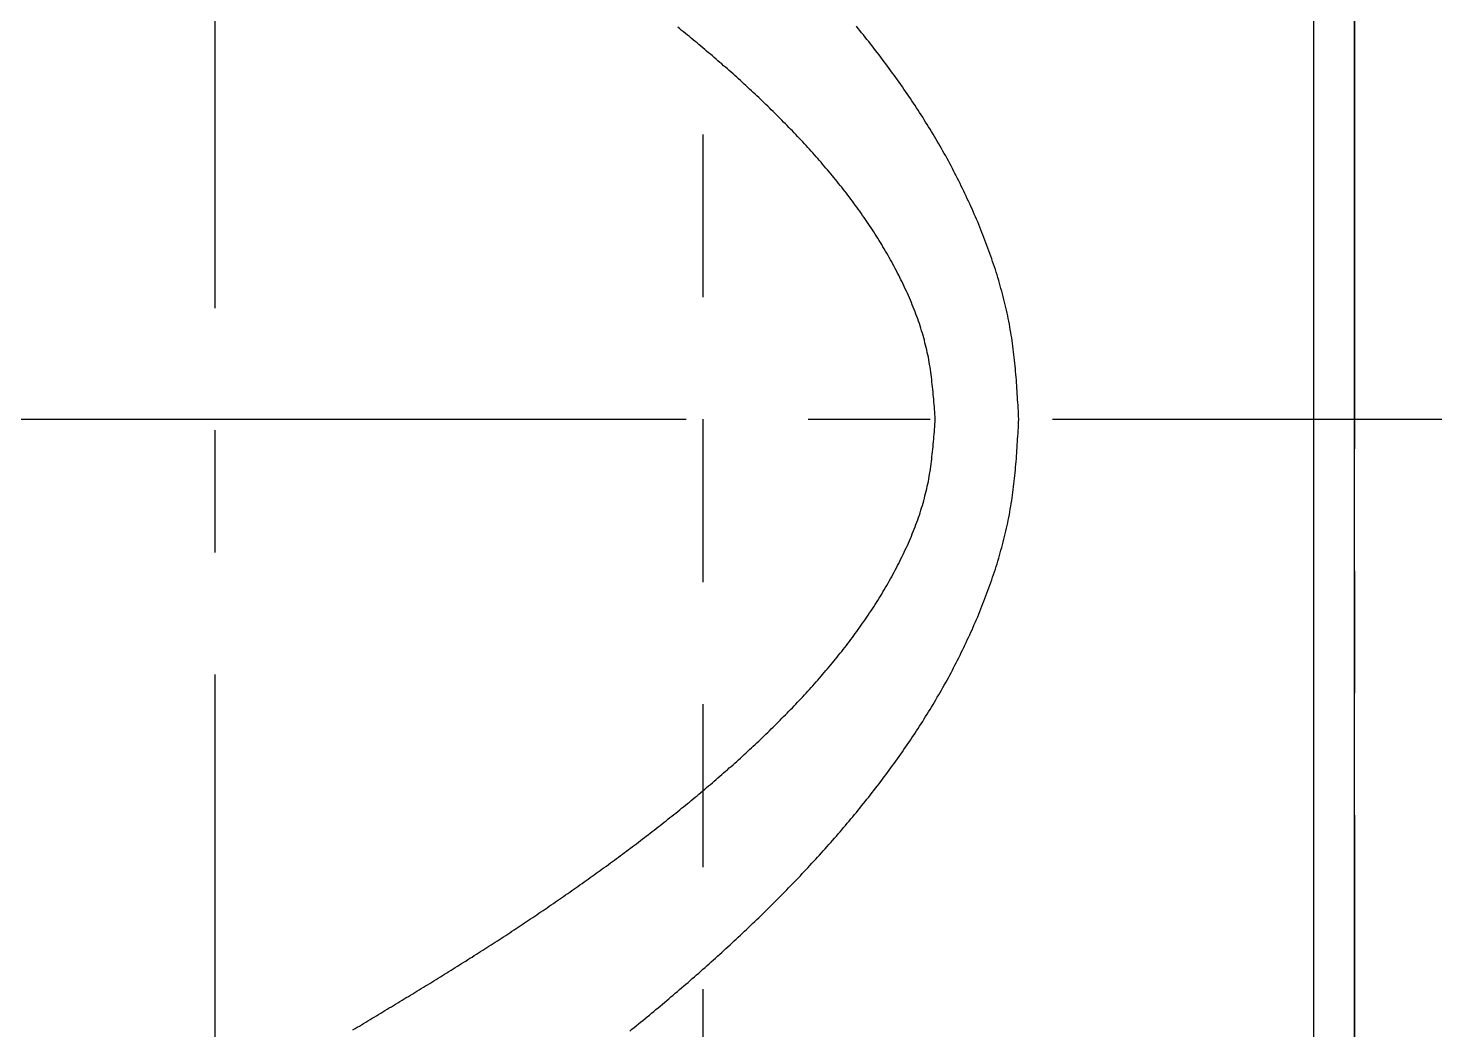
# Model space of a CAD drawing. Extents: x -21 to 142, y 71 to 261.
# Drawn here: x 83.25 to 100.52, y 136.17 to 148.47 of the extents above; entities that cross this region are included whole.
import ezdxf

# ---------------------------------------------------------------- set-up
doc = ezdxf.new("R2010")
doc.units = 0
doc.linetypes.add('CENTER', pattern=[17.5, 13, -1.5, 1.5, -1.5])
doc.linetypes.add('DASHED', pattern=[3.5, 2, -1.5])
doc.layers.get('0').update_dxf_attribs({"linetype": 'CONTINUOUS'})
doc.layers.add('CENTER', color=1, linetype='CENTER')

msp = doc.modelspace()

# ---------------------------------------------------------------- linework, layer by layer
at = {"color": 3, "linetype": 'DASHED'}
msp.add_line((91.539, 131.167), (91.539, 156.167), dxfattribs=at)
at = {"color": 7, "linetype": 'CONTINUOUS'}
for p, q in [((99.039, 132.668), (99.039, 154.667)), ((99.539, 127.667), (99.539, 154.667)), ((99.539, 143.667), (110.463, 143.667))]:
    msp.add_line(p, q, dxfattribs=at)
at = {"color": 7}
for points in [[(94.388, 143.667, 0), (94.386, 143.698, 0), (94.384, 143.729, 0), (94.382, 143.759, 0), (94.379, 143.79, 0), (94.377, 143.821, 0), (94.374, 143.851, 0), (94.372, 143.882, 0), (94.369, 143.913, 0), (94.367, 143.943, 0), (94.364, 143.974, 0), (94.361, 144.004, 0), (94.358, 144.035, 0), (94.355, 144.066, 0), (94.352, 144.096, 0), (94.348, 144.127, 0), (94.345, 144.157, 0), (94.341, 144.187, 0), (94.337, 144.218, 0), (94.333, 144.248, 0), (94.328, 144.278, 0), (94.324, 144.309, 0), (94.319, 144.339, 0), (94.314, 144.369, 0), (94.308, 144.399, 0), (94.303, 144.429, 0), (94.297, 144.459, 0), (94.29, 144.489, 0), (94.284, 144.519, 0), (94.277, 144.549, 0), (94.27, 144.578, 0), (94.262, 144.608, 0), (94.255, 144.638, 0), (94.247, 144.667, 0), (94.238, 144.697, 0), (94.23, 144.726, 0), (94.221, 144.755, 0), (94.212, 144.785, 0), (94.202, 144.814, 0), (94.193, 144.843, 0), (94.183, 144.872, 0), (94.173, 144.901, 0), (94.162, 144.93, 0), (94.151, 144.959, 0), (94.141, 144.988, 0), (94.129, 145.016, 0), (94.118, 145.045, 0), (94.106, 145.073, 0), (94.095, 145.102, 0), (94.083, 145.13, 0), (94.071, 145.159, 0), (94.058, 145.187, 0), (94.046, 145.215, 0), (94.033, 145.243, 0), (94.02, 145.271, 0), (94.007, 145.299, 0), (93.994, 145.327, 0), (93.98, 145.354, 0), (93.967, 145.382, 0), (93.953, 145.41, 0), (93.939, 145.437, 0), (93.925, 145.464, 0), (93.911, 145.492, 0), (93.897, 145.519, 0), (93.882, 145.546, 0), (93.867, 145.573, 0), (93.853, 145.6, 0), (93.838, 145.627, 0), (93.823, 145.654, 0), (93.808, 145.681, 0), (93.792, 145.707, 0), (93.777, 145.734, 0), (93.761, 145.76, 0), (93.746, 145.787, 0), (93.73, 145.813, 0), (93.714, 145.839, 0), (93.698, 145.865, 0), (93.682, 145.891, 0), (93.665, 145.917, 0), (93.649, 145.943, 0), (93.632, 145.969, 0), (93.616, 145.995, 0), (93.599, 146.02, 0), (93.582, 146.046, 0), (93.565, 146.071, 0), (93.548, 146.097, 0), (93.53, 146.122, 0), (93.513, 146.147, 0), (93.496, 146.172, 0), (93.478, 146.198, 0), (93.46, 146.223, 0), (93.442, 146.248, 0), (93.424, 146.272, 0), (93.406, 146.297, 0), (93.388, 146.322, 0), (93.37, 146.347, 0), (93.352, 146.371, 0), (93.333, 146.396, 0), (93.315, 146.42, 0), (93.296, 146.444, 0), (93.277, 146.469, 0), (93.258, 146.493, 0), (93.24, 146.517, 0), (93.221, 146.541, 0), (93.201, 146.565, 0), (93.182, 146.589, 0), (93.163, 146.613, 0), (93.144, 146.636, 0), (93.124, 146.66, 0), (93.105, 146.684, 0), (93.085, 146.707, 0), (93.065, 146.731, 0), (93.045, 146.754, 0), (93.025, 146.778, 0), (93.005, 146.801, 0), (92.985, 146.824, 0), (92.965, 146.847, 0), (92.945, 146.87, 0), (92.925, 146.893, 0), (92.904, 146.916, 0), (92.884, 146.939, 0), (92.864, 146.962, 0), (92.843, 146.985, 0), (92.822, 147.007, 0), (92.802, 147.03, 0), (92.781, 147.053, 0), (92.76, 147.075, 0), (92.739, 147.098, 0), (92.718, 147.12, 0), (92.697, 147.142, 0), (92.676, 147.165, 0), (92.655, 147.187, 0), (92.633, 147.209, 0), (92.612, 147.231, 0), (92.591, 147.253, 0), (92.569, 147.275, 0), (92.548, 147.297, 0), (92.526, 147.319, 0), (92.505, 147.341, 0), (92.483, 147.362, 0), (92.462, 147.384, 0), (92.44, 147.406, 0), (92.418, 147.427, 0), (92.396, 147.449, 0), (92.374, 147.47, 0), (92.352, 147.492, 0), (92.33, 147.513, 0), (92.308, 147.535, 0), (92.286, 147.556, 0), (92.264, 147.577, 0), (92.242, 147.598, 0), (92.22, 147.619, 0), (92.197, 147.64, 0), (92.175, 147.661, 0), (92.153, 147.682, 0), (92.13, 147.703, 0), (92.108, 147.724, 0), (92.085, 147.745, 0), (92.063, 147.766, 0), (92.04, 147.786, 0), (92.017, 147.807, 0), (91.995, 147.828, 0), (91.972, 147.848, 0), (91.949, 147.869, 0), (91.927, 147.889, 0), (91.904, 147.91, 0), (91.881, 147.93, 0), (91.858, 147.951, 0), (91.835, 147.971, 0), (91.812, 147.991, 0), (91.789, 148.011, 0), (91.766, 148.032, 0), (91.743, 148.052, 0), (91.719, 148.072, 0), (91.696, 148.092, 0), (91.673, 148.112, 0), (91.65, 148.132, 0), (91.626, 148.152, 0), (91.603, 148.171, 0), (91.58, 148.191, 0), (91.556, 148.211, 0), (91.533, 148.231, 0), (91.509, 148.251, 0), (91.486, 148.27, 0), (91.462, 148.29, 0), (91.439, 148.309, 0), (91.415, 148.329, 0), (91.391, 148.348, 0), (91.368, 148.368, 0), (91.344, 148.387, 0), (91.32, 148.407, 0), (91.296, 148.426, 0), (91.273, 148.445, 0), (91.249, 148.465, 0), (91.225, 148.484, 0)], [(95.414, 143.667, 0), (95.412, 143.702, 0), (95.411, 143.736, 0), (95.409, 143.771, 0), (95.407, 143.806, 0), (95.405, 143.84, 0), (95.403, 143.875, 0), (95.4, 143.909, 0), (95.398, 143.944, 0), (95.396, 143.979, 0), (95.394, 144.013, 0), (95.392, 144.048, 0), (95.389, 144.082, 0), (95.387, 144.117, 0), (95.384, 144.151, 0), (95.381, 144.186, 0), (95.378, 144.22, 0), (95.375, 144.255, 0), (95.372, 144.289, 0), (95.369, 144.324, 0), (95.366, 144.358, 0), (95.362, 144.393, 0), (95.358, 144.427, 0), (95.354, 144.461, 0), (95.35, 144.495, 0), (95.346, 144.53, 0), (95.342, 144.564, 0), (95.337, 144.598, 0), (95.332, 144.632, 0), (95.327, 144.667, 0), (95.322, 144.701, 0), (95.316, 144.735, 0), (95.31, 144.769, 0), (95.304, 144.803, 0), (95.298, 144.837, 0), (95.291, 144.871, 0), (95.285, 144.905, 0), (95.278, 144.938, 0), (95.27, 144.972, 0), (95.263, 145.006, 0), (95.255, 145.04, 0), (95.247, 145.073, 0), (95.239, 145.107, 0), (95.231, 145.141, 0), (95.222, 145.174, 0), (95.214, 145.208, 0), (95.205, 145.241, 0), (95.195, 145.275, 0), (95.186, 145.308, 0), (95.177, 145.341, 0), (95.167, 145.374, 0), (95.157, 145.408, 0), (95.147, 145.441, 0), (95.136, 145.474, 0), (95.126, 145.507, 0), (95.115, 145.54, 0), (95.104, 145.573, 0), (95.093, 145.606, 0), (95.082, 145.639, 0), (95.07, 145.671, 0), (95.059, 145.704, 0), (95.047, 145.737, 0), (95.035, 145.769, 0), (95.023, 145.802, 0), (95.011, 145.834, 0), (94.999, 145.867, 0), (94.986, 145.899, 0), (94.974, 145.932, 0), (94.961, 145.964, 0), (94.948, 145.996, 0), (94.935, 146.028, 0), (94.922, 146.06, 0), (94.909, 146.092, 0), (94.895, 146.124, 0), (94.881, 146.156, 0), (94.868, 146.188, 0), (94.854, 146.22, 0), (94.84, 146.251, 0), (94.826, 146.283, 0), (94.811, 146.314, 0), (94.797, 146.346, 0), (94.782, 146.377, 0), (94.768, 146.409, 0), (94.753, 146.44, 0), (94.738, 146.471, 0), (94.723, 146.502, 0), (94.708, 146.533, 0), (94.693, 146.564, 0), (94.677, 146.595, 0), (94.662, 146.626, 0), (94.646, 146.657, 0), (94.63, 146.688, 0), (94.614, 146.719, 0), (94.598, 146.749, 0), (94.582, 146.78, 0), (94.566, 146.81, 0), (94.549, 146.841, 0), (94.533, 146.871, 0), (94.516, 146.902, 0), (94.499, 146.932, 0), (94.482, 146.962, 0), (94.465, 146.992, 0), (94.448, 147.022, 0), (94.431, 147.052, 0), (94.413, 147.082, 0), (94.396, 147.112, 0), (94.378, 147.142, 0), (94.361, 147.171, 0), (94.343, 147.201, 0), (94.325, 147.231, 0), (94.307, 147.26, 0), (94.289, 147.29, 0), (94.27, 147.319, 0), (94.252, 147.348, 0), (94.234, 147.378, 0), (94.215, 147.407, 0), (94.196, 147.436, 0), (94.177, 147.465, 0), (94.159, 147.494, 0), (94.14, 147.523, 0), (94.121, 147.552, 0), (94.101, 147.581, 0), (94.082, 147.609, 0), (94.063, 147.638, 0), (94.043, 147.667, 0), (94.024, 147.695, 0), (94.004, 147.724, 0), (93.984, 147.752, 0), (93.964, 147.78, 0), (93.944, 147.809, 0), (93.924, 147.837, 0), (93.904, 147.865, 0), (93.884, 147.893, 0), (93.864, 147.921, 0), (93.843, 147.949, 0), (93.823, 147.977, 0), (93.802, 148.005, 0), (93.782, 148.033, 0), (93.761, 148.06, 0), (93.74, 148.088, 0), (93.719, 148.116, 0), (93.698, 148.143, 0), (93.677, 148.171, 0), (93.656, 148.198, 0), (93.635, 148.226, 0), (93.613, 148.253, 0), (93.592, 148.28, 0), (93.571, 148.307, 0), (93.549, 148.334, 0), (93.528, 148.361, 0), (93.506, 148.389, 0), (93.484, 148.415, 0), (93.463, 148.442, 0), (93.441, 148.469, 0), (93.419, 148.496, 0)], [(87.235, 136.167, 0), (87.261, 136.183, 0), (87.287, 136.199, 0), (87.314, 136.214, 0), (87.34, 136.23, 0), (87.366, 136.246, 0), (87.392, 136.262, 0), (87.419, 136.278, 0), (87.445, 136.293, 0), (87.471, 136.309, 0), (87.497, 136.325, 0), (87.524, 136.341, 0), (87.55, 136.357, 0), (87.576, 136.372, 0), (87.603, 136.388, 0), (87.629, 136.404, 0), (87.655, 136.42, 0), (87.681, 136.436, 0), (87.707, 136.452, 0), (87.734, 136.467, 0), (87.76, 136.483, 0), (87.786, 136.499, 0), (87.812, 136.515, 0), (87.839, 136.531, 0), (87.865, 136.547, 0), (87.891, 136.563, 0), (87.917, 136.579, 0), (87.943, 136.595, 0), (87.97, 136.61, 0), (87.996, 136.626, 0), (88.022, 136.642, 0), (88.048, 136.658, 0), (88.074, 136.674, 0), (88.1, 136.69, 0), (88.127, 136.706, 0), (88.153, 136.722, 0), (88.179, 136.738, 0), (88.205, 136.754, 0), (88.231, 136.77, 0), (88.257, 136.786, 0), (88.283, 136.803, 0), (88.309, 136.819, 0), (88.335, 136.835, 0), (88.362, 136.851, 0), (88.388, 136.867, 0), (88.413, 136.883, 0), (88.44, 136.899, 0), (88.466, 136.916, 0), (88.492, 136.932, 0), (88.518, 136.948, 0), (88.544, 136.964, 0), (88.57, 136.981, 0), (88.596, 136.997, 0), (88.621, 137.013, 0), (88.647, 137.03, 0), (88.673, 137.046, 0), (88.699, 137.062, 0), (88.725, 137.079, 0), (88.751, 137.095, 0), (88.777, 137.112, 0), (88.803, 137.128, 0), (88.829, 137.145, 0), (88.854, 137.161, 0), (88.88, 137.178, 0), (88.906, 137.194, 0), (88.932, 137.211, 0), (88.957, 137.227, 0), (88.983, 137.244, 0), (89.009, 137.261, 0), (89.035, 137.277, 0), (89.06, 137.294, 0), (89.086, 137.311, 0), (89.112, 137.328, 0), (89.137, 137.344, 0), (89.163, 137.361, 0), (89.189, 137.378, 0), (89.214, 137.395, 0), (89.24, 137.412, 0), (89.265, 137.429, 0), (89.291, 137.446, 0), (89.316, 137.463, 0), (89.342, 137.48, 0), (89.367, 137.497, 0), (89.393, 137.514, 0), (89.418, 137.531, 0), (89.444, 137.548, 0), (89.469, 137.565, 0), (89.495, 137.582, 0), (89.52, 137.599, 0), (89.545, 137.617, 0), (89.571, 137.634, 0), (89.596, 137.651, 0), (89.621, 137.668, 0), (89.647, 137.686, 0), (89.672, 137.703, 0), (89.697, 137.72, 0), (89.722, 137.738, 0), (89.748, 137.755, 0), (89.773, 137.772, 0), (89.798, 137.79, 0), (89.823, 137.807, 0), (89.848, 137.825, 0), (89.874, 137.842, 0), (89.899, 137.86, 0), (89.924, 137.878, 0), (89.949, 137.895, 0), (89.974, 137.913, 0), (89.999, 137.93, 0), (90.024, 137.948, 0), (90.049, 137.966, 0), (90.074, 137.984, 0), (90.099, 138.001, 0), (90.124, 138.019, 0), (90.149, 138.037, 0), (90.174, 138.055, 0), (90.199, 138.073, 0), (90.224, 138.091, 0), (90.249, 138.108, 0), (90.274, 138.126, 0), (90.298, 138.144, 0), (90.323, 138.162, 0), (90.348, 138.18, 0), (90.373, 138.199, 0), (90.397, 138.217, 0), (90.422, 138.235, 0), (90.447, 138.253, 0), (90.472, 138.271, 0), (90.496, 138.289, 0), (90.521, 138.308, 0), (90.546, 138.326, 0), (90.57, 138.344, 0), (90.595, 138.362, 0), (90.619, 138.381, 0), (90.644, 138.399, 0), (90.668, 138.418, 0), (90.693, 138.436, 0), (90.717, 138.454, 0), (90.742, 138.473, 0), (90.766, 138.492, 0), (90.79, 138.51, 0), (90.815, 138.529, 0), (90.839, 138.547, 0), (90.864, 138.566, 0), (90.888, 138.585, 0), (90.912, 138.604, 0), (90.936, 138.622, 0), (90.96, 138.641, 0), (90.985, 138.66, 0), (91.009, 138.679, 0), (91.033, 138.698, 0), (91.057, 138.717, 0), (91.081, 138.736, 0), (91.105, 138.755, 0), (91.129, 138.774, 0), (91.153, 138.793, 0), (91.177, 138.812, 0), (91.201, 138.831, 0), (91.225, 138.85, 0), (91.249, 138.87, 0), (91.273, 138.889, 0), (91.296, 138.908, 0), (91.32, 138.927, 0), (91.344, 138.947, 0), (91.368, 138.966, 0), (91.391, 138.986, 0), (91.415, 139.005, 0), (91.439, 139.025, 0), (91.462, 139.044, 0), (91.486, 139.064, 0), (91.509, 139.084, 0), (91.533, 139.103, 0), (91.556, 139.123, 0), (91.58, 139.143, 0), (91.603, 139.163, 0), (91.626, 139.183, 0), (91.65, 139.202, 0), (91.673, 139.222, 0), (91.696, 139.242, 0), (91.719, 139.262, 0), (91.743, 139.283, 0), (91.766, 139.303, 0), (91.789, 139.323, 0), (91.812, 139.343, 0), (91.835, 139.363, 0), (91.858, 139.384, 0), (91.881, 139.404, 0), (91.904, 139.424, 0), (91.927, 139.445, 0), (91.949, 139.465, 0), (91.972, 139.486, 0), (91.995, 139.506, 0), (92.017, 139.527, 0), (92.04, 139.548, 0), (92.063, 139.568, 0), (92.085, 139.589, 0), (92.108, 139.61, 0), (92.13, 139.631, 0), (92.153, 139.652, 0), (92.175, 139.673, 0), (92.197, 139.694, 0), (92.22, 139.715, 0), (92.242, 139.736, 0), (92.264, 139.757, 0), (92.286, 139.778, 0), (92.308, 139.8, 0), (92.33, 139.821, 0), (92.352, 139.842, 0), (92.374, 139.864, 0), (92.396, 139.885, 0), (92.418, 139.907, 0), (92.44, 139.928, 0), (92.462, 139.95, 0), (92.483, 139.972, 0), (92.505, 139.994, 0), (92.526, 140.015, 0), (92.548, 140.037, 0), (92.569, 140.059, 0), (92.591, 140.081, 0), (92.612, 140.103, 0), (92.633, 140.125, 0), (92.655, 140.147, 0), (92.676, 140.17, 0), (92.697, 140.192, 0), (92.718, 140.214, 0), (92.739, 140.237, 0), (92.76, 140.259, 0), (92.781, 140.282, 0), (92.802, 140.304, 0), (92.822, 140.327, 0), (92.843, 140.349, 0), (92.864, 140.372, 0), (92.884, 140.395, 0), (92.904, 140.418, 0), (92.925, 140.441, 0), (92.945, 140.464, 0), (92.965, 140.487, 0), (92.985, 140.51, 0), (93.005, 140.533, 0), (93.025, 140.557, 0), (93.045, 140.58, 0), (93.065, 140.603, 0), (93.085, 140.627, 0), (93.105, 140.65, 0), (93.124, 140.674, 0), (93.144, 140.698, 0), (93.163, 140.722, 0), (93.182, 140.745, 0), (93.201, 140.769, 0), (93.221, 140.793, 0), (93.24, 140.817, 0), (93.258, 140.841, 0), (93.277, 140.866, 0), (93.296, 140.89, 0), (93.315, 140.914, 0), (93.333, 140.939, 0), (93.352, 140.963, 0), (93.37, 140.988, 0), (93.388, 141.012, 0), (93.406, 141.037, 0), (93.424, 141.062, 0), (93.442, 141.087, 0), (93.46, 141.112, 0), (93.478, 141.137, 0), (93.496, 141.162, 0), (93.513, 141.187, 0), (93.53, 141.212, 0), (93.548, 141.237, 0), (93.565, 141.263, 0), (93.582, 141.288, 0), (93.599, 141.314, 0), (93.616, 141.34, 0), (93.632, 141.365, 0), (93.649, 141.391, 0), (93.665, 141.417, 0), (93.682, 141.443, 0), (93.698, 141.469, 0), (93.714, 141.495, 0), (93.73, 141.521, 0), (93.746, 141.548, 0), (93.761, 141.574, 0), (93.777, 141.6, 0), (93.792, 141.627, 0), (93.808, 141.654, 0), (93.823, 141.68, 0), (93.838, 141.707, 0), (93.853, 141.734, 0), (93.867, 141.761, 0), (93.882, 141.788, 0), (93.897, 141.815, 0), (93.911, 141.842, 0), (93.925, 141.87, 0), (93.939, 141.897, 0), (93.953, 141.925, 0), (93.967, 141.952, 0), (93.98, 141.98, 0), (93.994, 142.007, 0), (94.007, 142.035, 0), (94.02, 142.063, 0), (94.033, 142.091, 0), (94.046, 142.119, 0), (94.058, 142.147, 0), (94.071, 142.176, 0), (94.083, 142.204, 0), (94.095, 142.232, 0), (94.106, 142.261, 0), (94.118, 142.289, 0), (94.129, 142.318, 0), (94.141, 142.347, 0), (94.151, 142.375, 0), (94.162, 142.404, 0), (94.173, 142.433, 0), (94.183, 142.462, 0), (94.193, 142.491, 0), (94.202, 142.52, 0), (94.212, 142.55, 0), (94.221, 142.579, 0), (94.23, 142.608, 0), (94.238, 142.638, 0), (94.247, 142.667, 0), (94.255, 142.697, 0), (94.262, 142.726, 0), (94.27, 142.756, 0), (94.277, 142.786, 0), (94.284, 142.815, 0), (94.29, 142.845, 0), (94.297, 142.875, 0), (94.303, 142.905, 0), (94.308, 142.935, 0), (94.314, 142.965, 0), (94.319, 142.995, 0), (94.324, 143.026, 0), (94.328, 143.056, 0), (94.333, 143.086, 0), (94.337, 143.116, 0), (94.341, 143.147, 0), (94.345, 143.177, 0), (94.348, 143.208, 0), (94.352, 143.238, 0), (94.355, 143.269, 0), (94.358, 143.299, 0), (94.361, 143.33, 0), (94.364, 143.36, 0), (94.367, 143.391, 0), (94.369, 143.422, 0), (94.372, 143.452, 0), (94.374, 143.483, 0), (94.377, 143.514, 0), (94.379, 143.544, 0), (94.382, 143.575, 0), (94.384, 143.606, 0), (94.386, 143.636, 0), (94.388, 143.667, 0)], [(90.635, 136.153, 0), (90.662, 136.174, 0), (90.689, 136.196, 0), (90.716, 136.218, 0), (90.743, 136.24, 0), (90.769, 136.262, 0), (90.796, 136.284, 0), (90.823, 136.305, 0), (90.85, 136.327, 0), (90.876, 136.349, 0), (90.903, 136.371, 0), (90.93, 136.393, 0), (90.956, 136.416, 0), (90.983, 136.438, 0), (91.009, 136.46, 0), (91.036, 136.482, 0), (91.062, 136.504, 0), (91.089, 136.527, 0), (91.115, 136.549, 0), (91.142, 136.571, 0), (91.168, 136.594, 0), (91.195, 136.616, 0), (91.221, 136.639, 0), (91.247, 136.661, 0), (91.273, 136.684, 0), (91.299, 136.706, 0), (91.326, 136.729, 0), (91.352, 136.751, 0), (91.378, 136.774, 0), (91.404, 136.797, 0), (91.43, 136.82, 0), (91.456, 136.842, 0), (91.482, 136.865, 0), (91.508, 136.888, 0), (91.534, 136.911, 0), (91.56, 136.934, 0), (91.586, 136.957, 0), (91.612, 136.98, 0), (91.637, 137.003, 0), (91.663, 137.026, 0), (91.689, 137.049, 0), (91.715, 137.072, 0), (91.74, 137.096, 0), (91.766, 137.119, 0), (91.791, 137.142, 0), (91.817, 137.166, 0), (91.842, 137.189, 0), (91.868, 137.212, 0), (91.893, 137.236, 0), (91.919, 137.259, 0), (91.944, 137.283, 0), (91.969, 137.307, 0), (91.994, 137.33, 0), (92.02, 137.354, 0), (92.045, 137.378, 0), (92.07, 137.401, 0), (92.095, 137.425, 0), (92.12, 137.449, 0), (92.145, 137.473, 0), (92.17, 137.497, 0), (92.195, 137.521, 0), (92.22, 137.545, 0), (92.245, 137.569, 0), (92.269, 137.593, 0), (92.294, 137.617, 0), (92.319, 137.642, 0), (92.343, 137.666, 0), (92.368, 137.69, 0), (92.392, 137.715, 0), (92.417, 137.739, 0), (92.441, 137.764, 0), (92.466, 137.788, 0), (92.49, 137.813, 0), (92.514, 137.837, 0), (92.539, 137.862, 0), (92.563, 137.887, 0), (92.587, 137.912, 0), (92.611, 137.936, 0), (92.635, 137.961, 0), (92.659, 137.986, 0), (92.683, 138.011, 0), (92.707, 138.036, 0), (92.731, 138.061, 0), (92.755, 138.086, 0), (92.778, 138.111, 0), (92.802, 138.137, 0), (92.826, 138.162, 0), (92.849, 138.187, 0), (92.873, 138.213, 0), (92.896, 138.238, 0), (92.92, 138.264, 0), (92.943, 138.289, 0), (92.966, 138.315, 0), (92.989, 138.34, 0), (93.013, 138.366, 0), (93.036, 138.392, 0), (93.059, 138.418, 0), (93.082, 138.444, 0), (93.105, 138.469, 0), (93.127, 138.495, 0), (93.15, 138.521, 0), (93.173, 138.548, 0), (93.196, 138.574, 0), (93.218, 138.6, 0), (93.241, 138.626, 0), (93.263, 138.652, 0), (93.286, 138.679, 0), (93.308, 138.705, 0), (93.33, 138.732, 0), (93.353, 138.758, 0), (93.375, 138.785, 0), (93.397, 138.812, 0), (93.419, 138.838, 0), (93.441, 138.865, 0), (93.463, 138.892, 0), (93.484, 138.919, 0), (93.506, 138.946, 0), (93.528, 138.973, 0), (93.549, 139, 0), (93.571, 139.027, 0), (93.592, 139.054, 0), (93.613, 139.081, 0), (93.635, 139.109, 0), (93.656, 139.136, 0), (93.677, 139.163, 0), (93.698, 139.191, 0), (93.719, 139.218, 0), (93.74, 139.246, 0), (93.761, 139.274, 0), (93.782, 139.301, 0), (93.802, 139.329, 0), (93.823, 139.357, 0), (93.843, 139.385, 0), (93.864, 139.413, 0), (93.884, 139.441, 0), (93.904, 139.469, 0), (93.924, 139.497, 0), (93.944, 139.525, 0), (93.964, 139.554, 0), (93.984, 139.582, 0), (94.004, 139.611, 0), (94.024, 139.639, 0), (94.043, 139.668, 0), (94.063, 139.696, 0), (94.082, 139.725, 0), (94.101, 139.754, 0), (94.121, 139.782, 0), (94.14, 139.811, 0), (94.159, 139.84, 0), (94.177, 139.869, 0), (94.196, 139.898, 0), (94.215, 139.927, 0), (94.234, 139.957, 0), (94.252, 139.986, 0), (94.27, 140.015, 0), (94.289, 140.045, 0), (94.307, 140.074, 0), (94.325, 140.103, 0), (94.343, 140.133, 0), (94.361, 140.163, 0), (94.378, 140.192, 0), (94.396, 140.222, 0), (94.413, 140.252, 0), (94.431, 140.282, 0), (94.448, 140.312, 0), (94.465, 140.342, 0), (94.482, 140.372, 0), (94.499, 140.402, 0), (94.516, 140.433, 0), (94.533, 140.463, 0), (94.549, 140.493, 0), (94.566, 140.524, 0), (94.582, 140.554, 0), (94.598, 140.585, 0), (94.614, 140.615, 0), (94.63, 140.646, 0), (94.646, 140.677, 0), (94.662, 140.708, 0), (94.677, 140.739, 0), (94.693, 140.77, 0), (94.708, 140.801, 0), (94.723, 140.832, 0), (94.738, 140.863, 0), (94.753, 140.894, 0), (94.768, 140.926, 0), (94.782, 140.957, 0), (94.797, 140.988, 0), (94.811, 141.02, 0), (94.826, 141.051, 0), (94.84, 141.083, 0), (94.854, 141.115, 0), (94.868, 141.146, 0), (94.882, 141.178, 0), (94.895, 141.21, 0), (94.909, 141.242, 0), (94.922, 141.274, 0), (94.935, 141.306, 0), (94.948, 141.338, 0), (94.961, 141.37, 0), (94.974, 141.403, 0), (94.986, 141.435, 0), (94.999, 141.467, 0), (95.011, 141.5, 0), (95.023, 141.532, 0), (95.035, 141.565, 0), (95.047, 141.597, 0), (95.059, 141.63, 0), (95.071, 141.663, 0), (95.082, 141.696, 0), (95.093, 141.728, 0), (95.104, 141.761, 0), (95.115, 141.794, 0), (95.126, 141.827, 0), (95.136, 141.86, 0), (95.147, 141.893, 0), (95.157, 141.926, 0), (95.167, 141.96, 0), (95.177, 141.993, 0), (95.186, 142.026, 0), (95.195, 142.06, 0), (95.205, 142.093, 0), (95.214, 142.126, 0), (95.222, 142.16, 0), (95.231, 142.194, 0), (95.239, 142.227, 0), (95.247, 142.261, 0), (95.255, 142.294, 0), (95.263, 142.328, 0), (95.27, 142.362, 0), (95.278, 142.396, 0), (95.285, 142.43, 0), (95.291, 142.463, 0), (95.298, 142.497, 0), (95.304, 142.531, 0), (95.31, 142.565, 0), (95.316, 142.599, 0), (95.322, 142.634, 0), (95.327, 142.668, 0), (95.332, 142.702, 0), (95.337, 142.736, 0), (95.342, 142.77, 0), (95.346, 142.804, 0), (95.35, 142.839, 0), (95.354, 142.873, 0), (95.358, 142.907, 0), (95.362, 142.942, 0), (95.366, 142.976, 0), (95.369, 143.01, 0), (95.372, 143.045, 0), (95.375, 143.079, 0), (95.378, 143.114, 0), (95.381, 143.148, 0), (95.384, 143.183, 0), (95.387, 143.217, 0), (95.389, 143.252, 0), (95.392, 143.286, 0), (95.394, 143.321, 0), (95.396, 143.356, 0), (95.398, 143.39, 0), (95.4, 143.425, 0), (95.403, 143.459, 0), (95.405, 143.494, 0), (95.407, 143.529, 0), (95.409, 143.563, 0), (95.411, 143.598, 0), (95.412, 143.632, 0), (95.414, 143.667, 0)]]:
    msp.add_polyline3d(points, dxfattribs=at)
at = {"layer": 'CENTER', "color": 1, "linetype": 'CENTER'}
for p, q in [((85.539, 158.033), (85.539, 129.233)), ((99.539, 156.304), (99.539, 126.194)), ((43.327, 143.667), (138.432, 143.667))]:
    msp.add_line(p, q, dxfattribs=at)

doc.saveas('drawing.dxf')
